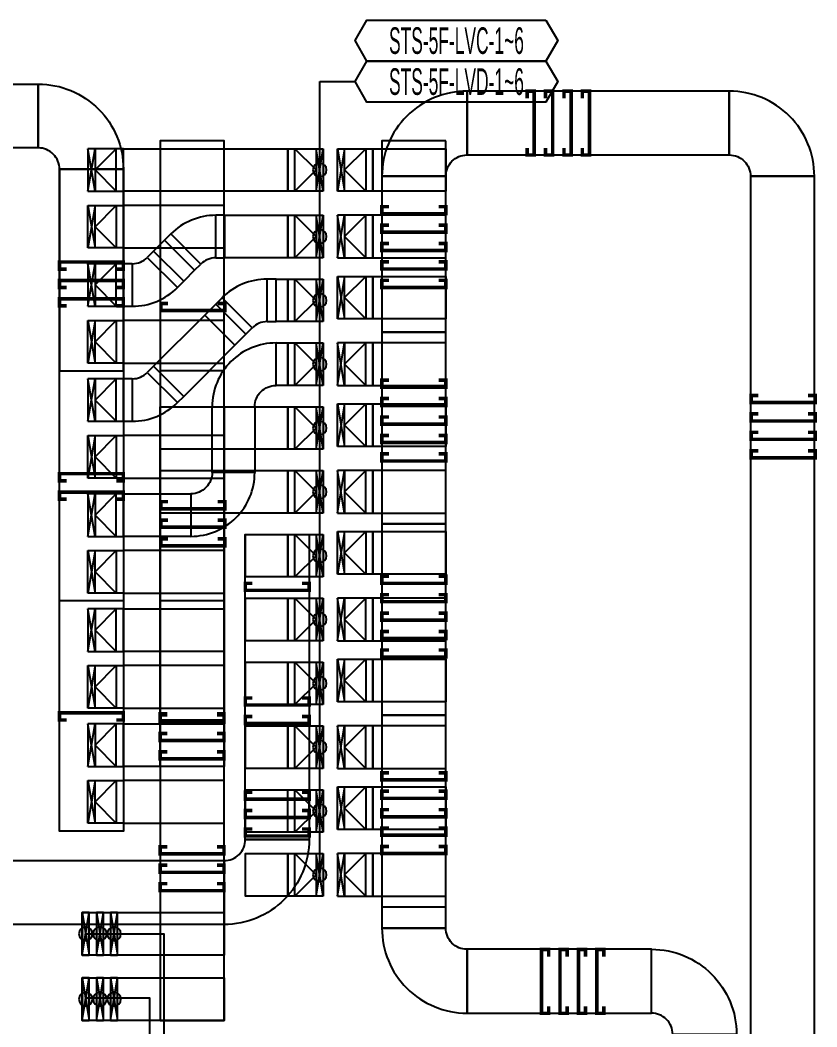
# Model space of a CAD drawing. Header units: millimetres. Extents: x 33932 to 374132, y 182625 to 847314.
# Drawn here: x 333750 to 344982, y 404056 to 418252 of the extents above; entities that cross this region are included whole.
import ezdxf
from ezdxf.enums import TextEntityAlignment as Align

# ---------------------------------------------------------------- set-up
doc = ezdxf.new("R2010")
doc.units = ezdxf.units.MM
doc.header["$LTSCALE"] = 150
for name, color, linetype in [('-----26 Electrical Cable Tray_LV_STS1', 3, 'Continuous'), ('-----26 Electrical Cable Tray_LV_STS2', 2, 'Continuous'), ('-----26 Electrical Cable Tray_LV_STS3', 151, 'Continuous'), ('-----26 Electrical Cable Tray_LV_STSPDU_A', 181, 'Continuous'), ('-----26 Electrical Cable Tray_LV_STSPDU_B', 41, 'Continuous'), ('-----99 Cable Schedule', 2, 'Continuous')]:
    doc.layers.add(name, color=color, linetype=linetype)
doc.styles.add('ELEC', font='')
doc.styles.get('ELEC').set_extended_font_data('Dotum')

# ---------------------------------------------------------------- blocks, each defined once
blk = doc.blocks.new('A$C9a0ab699')
h = blk.add_hatch(color=0)
edge = h.paths.add_edge_path()
edge.add_arc((64, 64), 64, 720, 1080, ccw=False)
at = {"color": 0}
blk.add_circle((64, 64), 64, dxfattribs=at)
blk = doc.blocks.new('A$495596483691')
at = {"color": 0}
for p, q in [((100, 600), (0, 600)), ((0, 600), (0, 0)), ((500, 600), (100, 600)), ((500, 0), (500, 600)), ((0, 0), (100, 0)), ((100, 0), (500, 0))]:
    blk.add_line(p, q, dxfattribs=at)
at = {"color": 8}
for p, q in [((400, 300), (100, 600)), ((100, 600), (100, 0)), ((400, 0), (400, 600)), ((400, 600), (500, 0)), ((500, 600), (400, 0)), ((400, 300), (100, 0))]:
    blk.add_line(p, q, dxfattribs=at)
blk = doc.blocks.new('A$C67AE3E09')
at = {"layer": '-----26 Electrical Cable Tray_LV_STS3'}
for p, q in [((424, 850), (0, 425)), ((89, 337), (513, 761)), ((513, 761), (424, 850)), ((0, 425), (89, 337)), ((176, 125), (776, 125)), ((176, 125), (176, 0)), ((776, 0), (776, 125)), ((176, 0), (776, 0))]:
    blk.add_line(p, q, dxfattribs=at)
for radius, end in [(900, 44.9921), (300, 44.9385)]:
    blk.add_arc((-124, 125), radius, 0, end, dxfattribs=at)

msp = doc.modelspace()

# ---------------------------------------------------------------- linework, layer by layer
at = {"layer": '-----26 Electrical Cable Tray_LV_STS1', "elevation": 0}
for points in [[(334005, 417350), (334005, 416450), (325250, 416450), (325250, 417350)], [(334005, 417350), (334005, 416450), (325250, 416450), (325250, 417350)], [(334005, 417350), (334005, 416450), (325250, 416450), (325250, 417350)], [(334305, 413306), (335205, 413306), (335205, 416150), (334305, 416150)], [(334305, 416150), (335205, 416150), (335205, 406818), (334305, 406818)], [(334305, 416150), (335205, 416150), (335205, 410062), (334305, 410062)]]:
    msp.add_lwpolyline(points, close=True, dxfattribs=at)
msp.add_lwpolyline([(334305, 416150), (334305, 416150, 0.414214), (334005, 416450), (334005, 416450), (334005, 417350, -0.414214), (335205, 416150)], format="xyb", close=True, dxfattribs=at)
msp.add_lwpolyline([(334305, 416150), (334305, 416150, 0.414214), (334005, 416450), (334005, 416450), (334005, 417350, -0.414214), (335205, 416150)], format="xyb", close=True, dxfattribs=at)
msp.add_lwpolyline([(334305, 416150), (334305, 416150, 0.414214), (334005, 416450), (334005, 416450), (334005, 417350, -0.414214), (335205, 416150)], format="xyb", close=True, dxfattribs=at)
at = {"layer": '-----26 Electrical Cable Tray_LV_STS1', "ltscale": 7.5, "const_width": 50, "elevation": 0}
for points in [[(335105, 414741), (335205, 414741), (335205, 414841), (334305, 414841), (334305, 414741), (334405, 414741)], [(335105, 414481), (335205, 414481), (335205, 414581), (334305, 414581), (334305, 414481), (334405, 414481)], [(335105, 414222), (335205, 414222), (335205, 414322), (334305, 414322), (334305, 414222), (334405, 414222)], [(335105, 411756), (335205, 411756), (335205, 411856), (334305, 411856), (334305, 411756), (334405, 411756)], [(335105, 411496), (335205, 411496), (335205, 411596), (334305, 411596), (334305, 411496), (334405, 411496)], [(335105, 408384), (335205, 408384), (335205, 408484), (334305, 408484), (334305, 408384), (334405, 408384)]]:
    msp.add_lwpolyline(points, dxfattribs=at)
at = {"layer": '-----26 Electrical Cable Tray_LV_STS2'}
for points in [[(335724, 404146), (336624, 404146), (336624, 416550), (335724, 416550)], [(336624, 415639), (335205, 415639), (335205, 415039), (336624, 415039)], [(336624, 414017), (335205, 414017), (335205, 413417), (336624, 413417)], [(335724, 404146), (336624, 404146), (336624, 413306), (335724, 413306)], [(336624, 412395), (335205, 412395), (335205, 411795), (336624, 411795)], [(336624, 410773), (335205, 410773), (335205, 410173), (336624, 410173)], [(335724, 404146), (336624, 404146), (336624, 410062), (335724, 410062)], [(336624, 409151), (335205, 409151), (335205, 408551), (336624, 408551)], [(336624, 407529), (335205, 407529), (335205, 406929), (336624, 406929)], [(334624, 405668), (336624, 405668), (336624, 405068), (334624, 405068)], [(334724, 405068), (334724, 405668), (334624, 405668), (334624, 405068)], [(334624, 405668), (336624, 405668), (336624, 405068), (334624, 405068)], [(334624, 405668), (336624, 405668), (336624, 405068), (334624, 405068)], [(334924, 405068), (334924, 405668), (334824, 405668), (334824, 405068)], [(335124, 405068), (335124, 405668), (335024, 405668), (335024, 405068)], [(334624, 404746), (336624, 404746), (336624, 404146), (334624, 404146)], [(334724, 404146), (334724, 404746), (334624, 404746), (334624, 404146)], [(334624, 404746), (336624, 404746), (336624, 404146), (334624, 404146)], [(334624, 404746), (336624, 404746), (336624, 404146), (334624, 404146)], [(334924, 404146), (334924, 404746), (334824, 404746), (334824, 404146)], [(335124, 404146), (335124, 404746), (335024, 404746), (335024, 404146)]]:
    msp.add_lwpolyline(points, close=True, dxfattribs=at)
at = {"layer": '-----26 Electrical Cable Tray_LV_STS2', "ltscale": 7.5, "const_width": 50, "elevation": 0}
for points in [[(336535, 414256), (336635, 414256), (336635, 414156), (335735, 414156), (335735, 414256), (335835, 414256)], [(336535, 411462), (336635, 411462), (336635, 411362), (335735, 411362), (335735, 411462), (335835, 411462)], [(336535, 411202), (336635, 411202), (336635, 411102), (335735, 411102), (335735, 411202), (335835, 411202)], [(336524, 408454), (336624, 408454), (336624, 408354), (335724, 408354), (335724, 408454), (335824, 408454)], [(336524, 408194), (336624, 408194), (336624, 408094), (335724, 408094), (335724, 408194), (335824, 408194)], [(336524, 406596), (336624, 406596), (336624, 406496), (335724, 406496), (335724, 406596), (335824, 406596)], [(336524, 406336), (336624, 406336), (336624, 406236), (335724, 406236), (335724, 406336), (335824, 406336)]]:
    msp.add_lwpolyline(points, dxfattribs=at)
at = {"layer": '-----26 Electrical Cable Tray_LV_STS2', "ltscale": 7.5, "const_width": 50}
for points in [[(336524, 407935), (336624, 407935), (336624, 407835), (335724, 407835), (335724, 407935), (335824, 407935)], [(336524, 406076), (336624, 406076), (336624, 405976), (335724, 405976), (335724, 406076), (335824, 406076)]]:
    msp.add_lwpolyline(points, dxfattribs=at)
at = {"layer": '-----26 Electrical Cable Tray_LV_STS2'}
for points in [[(334624, 405068), (334724, 405668)], [(334624, 405668), (334724, 405068)], [(334824, 405068), (334924, 405668)], [(334824, 405668), (334924, 405068)], [(335024, 405068), (335124, 405668)], [(335024, 405668), (335124, 405068)], [(334624, 404146), (334724, 404746)], [(334624, 404746), (334724, 404146)], [(334824, 404146), (334924, 404746)], [(334824, 404746), (334924, 404146)], [(335024, 404146), (335124, 404746)], [(335024, 404746), (335124, 404146)]]:
    msp.add_lwpolyline(points, dxfattribs=at)
at = {"layer": '-----26 Electrical Cable Tray_LV_STS3'}
for points in [[(337524, 415839), (335205, 415839), (335205, 416439), (337524, 416439)], [(337523, 414900), (336635, 414900), (336635, 415500), (337523, 415500)], [(336209, 414724), (336055, 414569), (335630, 414993), (335785, 415148)], [(337523, 414000), (337357, 414000), (337357, 414600), (337523, 414600)], [(336932, 413824), (336777, 413669), (336352, 414093), (336507, 414248)], [(336777, 413669), (336055, 412947), (335631, 413371), (336352, 414093)], [(337524, 413100), (337358, 413100), (337358, 413700), (337524, 413700)], [(336624, 412800), (336624, 407729), (335724, 407729), (335724, 412800)], [(337524, 412200), (335724, 412200), (335724, 412800), (337524, 412800)], [(337057, 412800), (337057, 411873), (336457, 411873), (336457, 412800)], [(337524, 411300), (335724, 411300), (335724, 411900), (337524, 411900)], [(335205, 411573), (336157, 411573), (336157, 410973), (335205, 410973)], [(336624, 409351), (335205, 409351), (335205, 409951), (336624, 409951)], [(336624, 407729), (335205, 407729), (335205, 408329), (336624, 408329)], [(336624, 405500), (332568, 405500), (332568, 406400), (336624, 406400)], [(336624, 405500), (332568, 405500), (332568, 406400), (336624, 406400)], [(336624, 405500), (332568, 405500), (332568, 406400), (336624, 406400)]]:
    msp.add_lwpolyline(points, close=True, dxfattribs=at)
for points in [[(337057, 412800), (337057, 412800, -0.414214), (337357, 413100), (337357, 413100), (337357, 413700, 0.414214), (336457, 412800)], [(336457, 411873), (336457, 411873, -0.414214), (336157, 411573), (336157, 411573), (336157, 410973, 0.414214), (337057, 411873)]]:
    msp.add_lwpolyline(points, format="xyb", close=True, dxfattribs=at)
at = {"layer": '-----26 Electrical Cable Tray_LV_STS3', "ltscale": 7.5, "const_width": 50, "elevation": 0}
for points in [[(335835, 410938), (335735, 410938), (335735, 410838), (336635, 410838), (336635, 410938), (336535, 410938)], [(337724, 410311), (337824, 410311), (337824, 410211), (336924, 410211), (336924, 410311), (337024, 410311)], [(337724, 408694), (337824, 408694), (337824, 408594), (336924, 408594), (336924, 408694), (337024, 408694)], [(335824, 408473), (335724, 408473), (335724, 408373), (336624, 408373), (336624, 408473), (336524, 408473)], [(337724, 408434), (337824, 408434), (337824, 408334), (336924, 408334), (336924, 408434), (337024, 408434)], [(337724, 407367), (337824, 407367), (337824, 407267), (336924, 407267), (336924, 407367), (337024, 407367)], [(337724, 407107), (337824, 407107), (337824, 407007), (336924, 407007), (336924, 407107), (337024, 407107)], [(337724, 406847), (337824, 406847), (337824, 406747), (336924, 406747), (336924, 406847), (337024, 406847)]]:
    msp.add_lwpolyline(points, dxfattribs=at)
at = {"layer": '-----26 Electrical Cable Tray_LV_STS3', "elevation": 0}
for points in [[(337824, 411000), (337824, 406700), (336924, 406700), (336924, 411000)], [(337524, 410400), (336925, 410401), (336925, 411001), (337524, 411000)], [(337524, 409500), (336925, 409501), (336925, 410101), (337524, 410100)], [(337823, 409200), (337824, 406700), (336924, 406700), (336923, 409200)], [(337524, 408600), (336925, 408601), (336925, 409201), (337524, 409200)], [(337524, 407700), (336925, 407701), (336925, 408301), (337524, 408300)], [(337821, 407400), (337824, 406700), (336924, 406700), (336921, 407400)], [(337824, 406800), (336925, 406801), (336925, 407401), (337824, 407400)], [(337524, 405900), (336925, 405901), (336925, 406501), (337524, 406500)]]:
    msp.add_lwpolyline(points, close=True, dxfattribs=at)
msp.add_lwpolyline([(336624, 406400), (336624, 406400, 0.414214), (336924, 406700), (336924, 406700), (337824, 406700, -0.414214), (336624, 405500)], format="xyb", close=True, dxfattribs=at)
msp.add_lwpolyline([(336624, 406400), (336624, 406400, 0.414214), (336924, 406700), (336924, 406700), (337824, 406700, -0.414214), (336624, 405500)], format="xyb", close=True, dxfattribs=at)
msp.add_lwpolyline([(336624, 406400), (336624, 406400, 0.414214), (336924, 406700), (336924, 406700), (337824, 406700, -0.414214), (336624, 405500)], format="xyb", close=True, dxfattribs=at)
at = {"layer": '-----26 Electrical Cable Tray_LV_STSPDU_A'}
for points in [[(339750, 416550), (338850, 416550), (338850, 405450), (339750, 405450)], [(339750, 413850), (338850, 413850), (338850, 405450), (339750, 405450)], [(339750, 411150), (338850, 411150), (338850, 405450), (339750, 405450)], [(339750, 408450), (338850, 408450), (338850, 405450), (339750, 405450)], [(340050, 405150), (340050, 404250), (342650, 404250), (342650, 405150)], [(340050, 405150), (340050, 404250), (342650, 404250), (342650, 405150)]]:
    msp.add_lwpolyline(points, close=True, dxfattribs=at)
at = {"layer": '-----26 Electrical Cable Tray_LV_STSPDU_A', "elevation": 0}
for points in [[(339750, 415500), (338724, 415500), (338724, 414900), (339750, 414900)], [(339750, 413700), (338724, 413700), (338724, 413100), (339750, 413100)], [(339750, 411900), (338724, 411900), (338724, 411300), (339750, 411300)], [(339750, 410100), (338724, 410100), (338724, 409500), (339750, 409500)], [(339750, 408300), (338724, 408300), (338724, 407700), (339750, 407700)], [(339750, 406500), (338724, 406500), (338724, 405900), (339750, 405900)], [(340050, 405150), (340050, 404250), (342650, 404250), (342650, 405150)], [(340050, 405150), (340050, 404250), (342650, 404250), (342650, 405150)]]:
    msp.add_lwpolyline(points, close=True, dxfattribs=at)
at = {"layer": '-----26 Electrical Cable Tray_LV_STSPDU_A', "ltscale": 7.5, "const_width": 50, "elevation": 0}
for points in [[(338950, 414583), (338850, 414583), (338850, 414483), (339750, 414483), (339750, 414583), (339650, 414583)], [(338950, 412396), (338850, 412396), (338850, 412296), (339750, 412296), (339750, 412396), (339650, 412396)], [(338950, 412136), (338850, 412136), (338850, 412036), (339750, 412036), (339750, 412136), (339650, 412136)], [(338950, 409891), (338850, 409891), (338850, 409791), (339750, 409791), (339750, 409891), (339650, 409891)], [(338950, 409631), (338850, 409631), (338850, 409531), (339750, 409531), (339750, 409631), (339650, 409631)], [(338950, 409371), (338850, 409371), (338850, 409271), (339750, 409271), (339750, 409371), (339650, 409371)], [(338950, 407379), (338850, 407379), (338850, 407279), (339750, 407279), (339750, 407379), (339650, 407379)], [(338950, 407119), (338850, 407119), (338850, 407019), (339750, 407019), (339750, 407119), (339650, 407119)], [(338950, 406859), (338850, 406859), (338850, 406759), (339750, 406759), (339750, 406859), (339650, 406859)], [(338950, 406600), (338850, 406600), (338850, 406500), (339750, 406500), (339750, 406600), (339650, 406600)], [(341201, 405048), (341201, 405148), (341101, 405148), (341101, 404248), (341201, 404248), (341201, 404348)], [(341461, 405048), (341461, 405148), (341361, 405148), (341361, 404248), (341461, 404248), (341461, 404348)], [(341721, 405048), (341721, 405148), (341621, 405148), (341621, 404248), (341721, 404248), (341721, 404348)], [(341980, 405048), (341980, 405148), (341880, 405148), (341880, 404248), (341980, 404248), (341980, 404348)]]:
    msp.add_lwpolyline(points, dxfattribs=at)
at = {"layer": '-----26 Electrical Cable Tray_LV_STSPDU_A'}
for points in [[(340050, 405150), (340050, 405150, -0.414214), (339750, 405450), (339750, 405450), (338850, 405450, 0.414214), (340050, 404250)], [(340050, 405150), (340050, 405150, -0.414214), (339750, 405450), (339750, 405450), (338850, 405450, 0.414214), (340050, 404250)], [(342950, 403950), (342950, 403950, 0.414214), (342650, 404250), (342650, 404250), (342650, 405150, -0.414214), (343850, 403950)], [(342950, 403950), (342950, 403950, 0.414214), (342650, 404250), (342650, 404250), (342650, 405150, -0.414214), (343850, 403950)], [(342950, 403950), (342950, 403950, 0.414214), (342650, 404250), (342650, 404250), (342650, 405150, -0.414214), (343850, 403950)], [(342950, 403950), (342950, 403950, 0.414214), (342650, 404250), (342650, 404250), (342650, 405150, -0.414214), (343850, 403950)]]:
    msp.add_lwpolyline(points, format="xyb", close=True, dxfattribs=at)
at = {"layer": '-----26 Electrical Cable Tray_LV_STSPDU_B', "elevation": 0}
for points in [[(339750, 416050), (339750, 416050, -0.414214), (340050, 416350), (340050, 416350), (340050, 417250, 0.414214), (338850, 416050)], [(339750, 416050), (339750, 416050, -0.414214), (340050, 416350), (340050, 416350), (340050, 417250, 0.414214), (338850, 416050)], [(343747, 416350), (343747, 416350, -0.414214), (344047, 416050), (344047, 416050), (344947, 416050, 0.414214), (343747, 417250)], [(343747, 416350), (343747, 416350, -0.414214), (344047, 416050), (344047, 416050), (344947, 416050, 0.414214), (343747, 417250)], [(343747, 416350), (343747, 416350, -0.414214), (344047, 416050), (344047, 416050), (344947, 416050, 0.414214), (343747, 417250)], [(343747, 416350), (343747, 416350, -0.414214), (344047, 416050), (344047, 416050), (344947, 416050, 0.414214), (343747, 417250)]]:
    msp.add_lwpolyline(points, format="xyb", close=True, dxfattribs=at)
at = {"layer": '-----26 Electrical Cable Tray_LV_STSPDU_B'}
msp.add_lwpolyline([(339750, 416050), (339750, 416050, -0.414214), (340050, 416350), (340050, 416350), (340050, 417250, 0.414214), (338850, 416050)], format="xyb", close=True, dxfattribs=at)
msp.add_lwpolyline([(339750, 416050), (339750, 416050, -0.414214), (340050, 416350), (340050, 416350), (340050, 417250, 0.414214), (338850, 416050)], format="xyb", close=True, dxfattribs=at)
for points in [[(340050, 417250), (340050, 416350), (343747, 416350), (343747, 417250)], [(340050, 417250), (340050, 416350), (343747, 416350), (343747, 417250)], [(340050, 417250), (340050, 416350), (343747, 416350), (343747, 417250)], [(340050, 417250), (340050, 416350), (343747, 416350), (343747, 417250)], [(338850, 405750), (339750, 405750), (339750, 416050), (338850, 416050)], [(338850, 408450), (339750, 408450), (339750, 416050), (338850, 416050)], [(338850, 411150), (339750, 411150), (339750, 416050), (338850, 416050)], [(338850, 413850), (339750, 413850), (339750, 416050), (338850, 416050)]]:
    msp.add_lwpolyline(points, close=True, dxfattribs=at)
at = {"layer": '-----26 Electrical Cable Tray_LV_STSPDU_B', "ltscale": 7.5, "const_width": 50, "elevation": 0}
for points in [[(340897, 417150), (340897, 417250), (340997, 417250), (340997, 416350), (340897, 416350), (340897, 416450)], [(341157, 417150), (341157, 417250), (341257, 417250), (341257, 416350), (341157, 416350), (341157, 416450)], [(341417, 417150), (341417, 417250), (341517, 417250), (341517, 416350), (341417, 416350), (341417, 416450)], [(339650, 415362), (339750, 415362), (339750, 415262), (338850, 415262), (338850, 415362), (338950, 415362)], [(339650, 415102), (339750, 415102), (339750, 415002), (338850, 415002), (338850, 415102), (338950, 415102)], [(339650, 414843), (339750, 414843), (339750, 414743), (338850, 414743), (338850, 414843), (338950, 414843)], [(339650, 412916), (339750, 412916), (339750, 412816), (338850, 412816), (338850, 412916), (338950, 412916)], [(344857, 412960), (344957, 412960), (344957, 412860), (344057, 412860), (344057, 412960), (344157, 412960)], [(339650, 412656), (339750, 412656), (339750, 412556), (338850, 412556), (338850, 412656), (338950, 412656)], [(344857, 412700), (344957, 412700), (344957, 412600), (344057, 412600), (344057, 412700), (344157, 412700)], [(344857, 412440), (344957, 412440), (344957, 412340), (344057, 412340), (344057, 412440), (344157, 412440)], [(344857, 412180), (344957, 412180), (344957, 412080), (344057, 412080), (344057, 412180), (344157, 412180)], [(339650, 410151), (339750, 410151), (339750, 410051), (338850, 410051), (338850, 410151), (338950, 410151)]]:
    msp.add_lwpolyline(points, dxfattribs=at)
at = {"layer": '-----26 Electrical Cable Tray_LV_STSPDU_B', "ltscale": 7.5, "const_width": 50}
for points in [[(341676, 417150), (341676, 417250), (341776, 417250), (341776, 416350), (341676, 416350), (341676, 416450)], [(339650, 415622), (339750, 415622), (339750, 415522), (338850, 415522), (338850, 415622), (338950, 415622)], [(339650, 413176), (339750, 413176), (339750, 413076), (338850, 413076), (338850, 413176), (338950, 413176)], [(339650, 410411), (339750, 410411), (339750, 410311), (338850, 410311), (338850, 410411), (338950, 410411)], [(339650, 407639), (339750, 407639), (339750, 407539), (338850, 407539), (338850, 407639), (338950, 407639)]]:
    msp.add_lwpolyline(points, dxfattribs=at)
at = {"layer": '-----26 Electrical Cable Tray_LV_STSPDU_B', "elevation": 0}
for points in [[(339750, 415839), (338724, 415839), (338724, 416439), (339750, 416439)], [(344947, 416050), (344047, 416050), (344047, 401750), (344947, 401750)], [(344947, 416050), (344047, 416050), (344047, 401750), (344947, 401750)], [(344947, 416050), (344047, 416050), (344047, 401750), (344947, 401750)], [(344947, 416050), (344047, 416050), (344047, 401750), (344947, 401750)], [(339750, 414039), (338724, 414039), (338724, 414639), (339750, 414639)], [(339750, 412239), (338724, 412239), (338724, 412839), (339750, 412839)], [(339750, 410439), (338724, 410439), (338724, 411039), (339750, 411039)], [(339750, 408639), (338724, 408639), (338724, 409239), (339750, 409239)], [(339750, 406839), (338724, 406839), (338724, 407439), (339750, 407439)]]:
    msp.add_lwpolyline(points, close=True, dxfattribs=at)
at = {"layer": '-----99 Cable Schedule', "color": 1}
for p, q in [((337974, 406200), (337974, 417385)), ((337974, 417385), (338473, 417385))]:
    msp.add_line(p, q, dxfattribs=at)
at = {"layer": '-----99 Cable Schedule', "color": 1, "elevation": 0}
for points in [[(341162, 418252), (341329, 417963), (341162, 417674), (338639, 417674), (338473, 417963), (338639, 418252)], [(341162, 417674), (341329, 417385), (341162, 417097), (338639, 417097), (338473, 417385), (338639, 417674)]]:
    msp.add_lwpolyline(points, close=True, dxfattribs=at)
at = {"layer": '-----99 Cable Schedule', "color": 1}
for points in [[(334674, 405368), (335774, 405368), (335774, 402568), (336074, 402568)], [(334674, 404468), (335574, 404468), (335574, 401668), (336074, 401668)]]:
    msp.add_lwpolyline(points, dxfattribs=at)

# ---------------------------------------------------------------- block references
at = {"layer": '-----26 Electrical Cable Tray_LV_STS2', "xscale": -1}
for p in [(335205, 415039), (335205, 413417), (335205, 411795), (335205, 410173), (335205, 408551), (335205, 406929)]:
    msp.add_blockref('A$495596483691', p, dxfattribs=at)
at = {"layer": '-----26 Electrical Cable Tray_LV_STS3'}
for name, p, rotation in [('A$495596483691', (335205, 416439), 180), ('A$C67AE3E09', (336635, 414724), 90.00000000000001), ('A$C67AE3E09', (335205, 414993), 270), ('A$495596483691', (335205, 414817), 180), ('A$C67AE3E09', (337357, 413824), 90.00000000000001), ('A$C67AE3E09', (335205, 413371), 270), ('A$495596483691', (335205, 413195), 180), ('A$495596483691', (335205, 411573), 180), ('A$495596483691', (335205, 409951), 180), ('A$495596483691', (335205, 408329), 180)]:
    msp.add_blockref(name, p, dxfattribs=dict(at, rotation=rotation))
at = {"layer": '-----26 Electrical Cable Tray_LV_STS3', "xscale": -1, "rotation": 180}
for p in [(337524, 416439), (337524, 415500), (337524, 414600), (337524, 413700), (337524, 412800), (337524, 411900), (337524, 411000), (337524, 410100), (337524, 409200), (337524, 408300), (337524, 407400), (337524, 406500)]:
    msp.add_blockref('A$495596483691', p, dxfattribs=at)
at = {"layer": '-----26 Electrical Cable Tray_LV_STSPDU_A', "rotation": 180}
for p in [(338724, 415500), (338724, 413700), (338724, 411900), (338724, 410100), (338724, 408300), (338724, 406500)]:
    msp.add_blockref('A$495596483691', p, dxfattribs=at)
at = {"layer": '-----26 Electrical Cable Tray_LV_STSPDU_B', "xscale": -1}
for p in [(338724, 415839), (338724, 414039), (338724, 412239), (338724, 410439), (338724, 408639), (338724, 406839)]:
    msp.add_blockref('A$495596483691', p, dxfattribs=at)
at = {"layer": '-----99 Cable Schedule', "color": 1, "xscale": -1.5, "yscale": 1.5, "zscale": 1.5, "rotation": 180}
for p in [(337878, 416235), (337878, 415296), (337878, 414396), (337878, 413496), (337878, 412596), (337878, 411696), (337878, 410796), (337878, 409896), (337878, 408996), (337878, 408096), (337878, 407196), (337878, 406296), (334578, 405464), (334778, 405464), (334978, 405464), (334578, 404542), (334778, 404542), (334978, 404542)]:
    msp.add_blockref('A$C9a0ab699', p, dxfattribs=at)

# ---------------------------------------------------------------- texts
at = {"layer": '-----99 Cable Schedule', "style": 'ELEC', "width": 0.5}
for s, p in [('STS-5F-LVC-1~6', (339901, 417963)), ('STS-5F-LVD-1~6', (339901, 417385))]:
    msp.add_text(s, height=375, dxfattribs=at).set_placement(p, align=Align.MIDDLE_CENTER)

doc.saveas('drawing.dxf')
